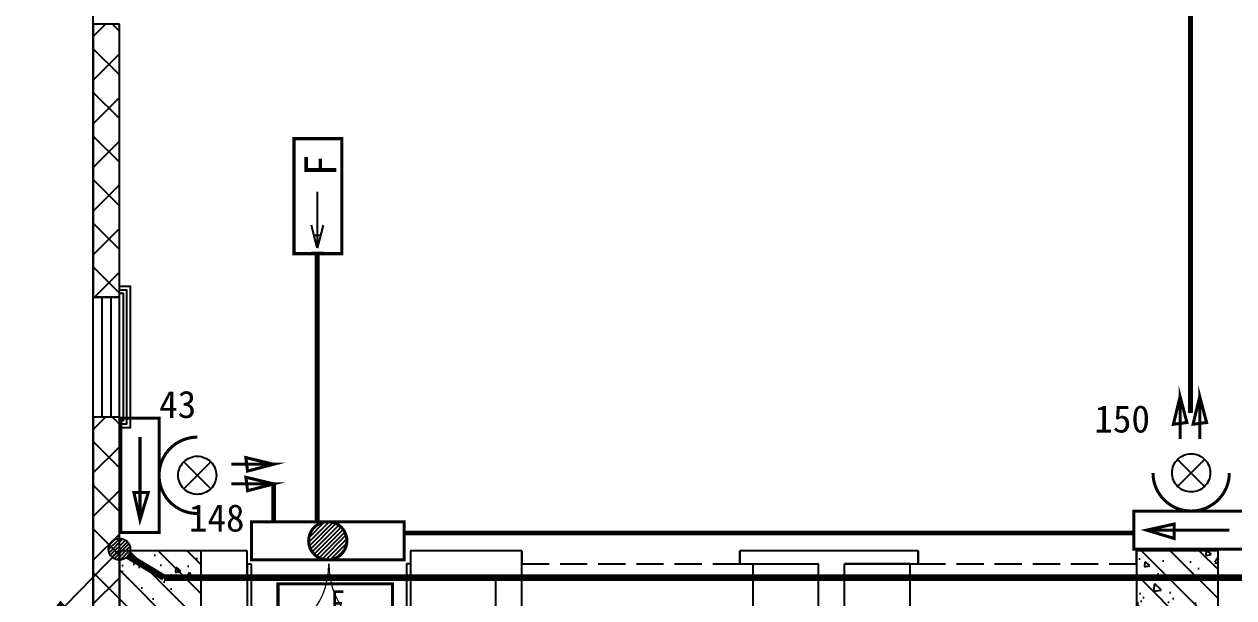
# Model space of a CAD drawing. Header units: millimetres. Extents: x -633009578 to 5705885, y -633235091 to 2571734.
# Drawn here: x 3029247 to 3040338, y 2069278 to 2074535 of the extents above; entities that cross this region are included whole.
import ezdxf
from ezdxf.enums import TextEntityAlignment as Align

# ---------------------------------------------------------------- set-up
doc = ezdxf.new("R2010")
doc.units = ezdxf.units.MM
doc.header["$LTSCALE"] = 1000
doc.header["$MEASUREMENT"] = 0
doc.linetypes.add('DASH', pattern=[0.35, 0.25, -0.1])
doc.layers.get('0').update_dxf_attribs({"color": 9})
for name, color, linetype in [('000000000000电气', 7, 'Continuous'), ('A-COLUM(柱)', 255, 'Continuous'), ('A-DOOR(门）', 4, 'Continuous'), ('A-F-AREA(计算)', 5, 'Continuous'), ('A-FLOR(看线)', 8, 'Continuous'), ('A-HATH(填充)', 8, 'Continuous'), ('A-LM-RAIL(栏杆)', 167, 'Continuous'), ('A-LVTY(厨卫)', 8, 'Continuous'), ('A-WALL(墙)', 255, 'Continuous'), ('A-WINDOW（窗）', 4, 'Continuous'), ('WALL', 9, 'Continuous'), ('电-弱电平面-箭头', 3, 'Continuous'), ('电-强电平面-线缆', 3, 'Continuous'), ('设备-照明', 3, 'Continuous')]:
    doc.layers.add(name, color=color, linetype=linetype)
doc.styles.add('_TEL_DIM', font='simhei.ttf', dxfattribs={"height": 3.5, "bigfont": 'HZTXT'})
doc.styles.add('IDQSTYLE', font='simhei.ttf', dxfattribs={"width": 0.707, "bigfont": 'hztxt.shx'})
doc.styles.get("Standard").update_dxf_attribs({"font": 'simhei.ttf', "bigfont": 'hztxt.shx'})
doc.styles.add('宋体', font='simhei.ttf')
pattern_1 = [(45, (597821.4751960551, 677964.29318137), (-200.0002033111466, 200.0002033111467), []), (135, (597821.4751960551, 677964.29318137), (-200.0002033111467, -200.0002033111466), [])]

# ---------------------------------------------------------------- blocks, each defined once
blk = doc.blocks.new('*X118')
at = {"color": 0, "linetype": 'Continuous'}
for p, q in [((279.6093350358959, 223.0407925409721), (280.9478239213746, 224.3792814264508)), ((279.6227829512929, 223.3370831688437), (280.6515332934888, 224.3658335110396)), ((279.6511091444202, 222.7997239370217), (281.1888925253249, 224.3375073179265)), ((279.7280550816477, 222.5938271617747), (281.3947893005719, 224.2605613806989)), ((279.7925730165214, 223.7897159465469), (280.1989005157282, 224.1960434457536)), ((279.8323224122641, 222.4152517799165), (281.5733646824301, 224.1562940500824)), ((279.960458729053, 222.2605453842307), (281.7280710781159, 224.0281577332937)), ((280.1113752959016, 222.1286192386046), (281.8599972237337, 223.8772411664368)), ((280.2858431100155, 222.020244340244), (281.9683721221114, 223.7027733523398)), ((280.4868434366447, 221.9384019543985), (282.0502145079389, 223.5017730256928)), ((280.7212278995912, 221.8899437048705), (282.0986727574656, 223.2673885627449)), ((281.0058032732674, 221.891676366072), (282.0969400962746, 222.9828131890793)), ((281.4082737989092, 222.0113041792392), (281.9773122830819, 222.5803426634118))]:
    blk.add_line(p, q, dxfattribs=at)
blk = doc.blocks.new('HC000083')
at = {"color": 0, "linetype": 'Continuous', "const_width": 0.2}
blk.add_lwpolyline([(-5, 1.25), (-5, -1.250000000000057), (5.000000000000057, -1.250000000000057), (5.000000000000057, 1.25), (-5, 1.25)], dxfattribs=at)
blk.add_lwpolyline([(-1.25, -6.89688106980167e-17, 0.1989123673796731), (-0.8838834764831631, -0.88388347648322, 0.1989123673796706), (5.611420480838656e-14, -1.250000000000057, 0.198912367379652), (0.8838834764832768, -0.88388347648322, 0.1989123673796278), (1.25, 0, 0.1989123673796504), (0.88388347648322, 0.8838834764830494, 0.1989123673796686), (5.680893445545904e-14, 1.25, 0.1989123673796706), (-0.883883476483163, 0.8838834764831632, 0.1989123673796553)], format="xyb", close=True, dxfattribs=at)
at = {"color": 0, "linetype": 'Continuous'}
blk.add_blockref('*X118', (-280.8559544658493, -223.1326619964974), dxfattribs=at)
at = {"color": 0, "style": 'IDQSTYLE', "width": 0.7}
blk.add_attdef('PSFHATT', (7.000000000000057, -1.250000010000057), '', height=2.5, dxfattribs=at)
blk = doc.blocks.new('HC000078')
at = {"color": 0, "linetype": 'Continuous', "const_width": 0.2}
for points in [[(-3.750000000000028, 1.25), (3.75, 1.25), (3.75, -1.25), (-3.750000000000028, -1.25), (-3.750000000000028, 1.25)], [(2.5, 0), (-2.500000000000028, 0)]]:
    blk.add_lwpolyline(points, dxfattribs=at)
blk.add_lwpolyline([(2.917016710174721, 0), (1.120131515022848, 0.3984556212736834), (1.120131515022848, -0.539087017017323)], close=True, dxfattribs=at)
at = {"color": 0, "style": 'IDQSTYLE', "width": 0.7}
blk.add_attdef('PSFHATT', (5.75, -1.25), '', height=2.5, dxfattribs=at)
blk = doc.blocks.new('HC000064')
at = {"color": 0, "linetype": 'Continuous'}
for p, q in [((-0.8838834764831063, -0.8838834764831063), (0.8838834764831063, 0.8838834764831063)), ((-0.8838834764830494, 0.8838834764831063), (0.8838834764831631, -0.8838834764831063))]:
    blk.add_line(p, q, dxfattribs=at)
at = {"color": 0, "linetype": 'Continuous', "const_width": 0.2}
blk.add_lwpolyline([(5.710751695749348e-14, 2.499999999999886, 0.1989123673796647), (-1.767766952966326, 1.767766952966327, 0.1989123673796613), (-2.5, 1.951292859901378e-16, 0.1989123673796761), (-1.767766952966326, -1.76776695296644, 0.1989123673796782), (5.594010226827932e-14, -2.500000000000227)], format="xyb", dxfattribs=at)
for points in [[(2.226896073527712, 0.5659208660671311), (5.003498004369476, 0.5624686703930024), (3.296463286048663, 1.009912150058199), (3.185957433181557, 0.1260038671447887), (5.003498004369476, 0.5624686703930024)], [(2.224443767981995, -0.721123763554715), (5.001045698823816, -0.7245759592289005), (3.294010980502946, -0.2771324795636474), (3.18350512763584, -1.161040762477114), (5.001045698823816, -0.7245759592289005)]]:
    blk.add_lwpolyline(points, dxfattribs=at)
at = {"color": 0, "linetype": 'Continuous'}
for centre, radius, start, end in [((1.199040866595169e-14, -7.105427357601002e-14), 1.250000000000069, 135.0000000000036, 179.9999999999968), ((-2.259303855112194e-14, -1.740829702612245e-13), 1.250000000000117, 89.99999999999898, 134.9999999999991), ((-9.10937991704941e-14, -1.740829702612245e-13), 1.250000000000117, 45.00000000000085, 89.99999999999582), ((-1.252331571777177e-13, -7.088774012231625e-14), 1.250000000000068, 3.249254662582951e-12, 44.99999999999639), ((-2.284838984678572e-13, -5.684341886080801e-14), 1.250000000000172, 315.0000000000093, 2.605510395054555e-12), ((-2.264854970235319e-14, -5.695444116327053e-14), 1.250000000000034, 179.9999999999974, 225.0000000000007), ((-2.270406085358445e-14, -1.338928967697939e-13), 1.24999999999998, 224.9999999999983, 270.000000000001), ((-9.131584377541913e-14, 3.996802888650564e-15), 1.250000000000118, 270.0000000000042, 315.0000000000028)]:
    blk.add_arc(centre, radius, start, end, dxfattribs=at)
at = {"color": 0, "style": 'IDQSTYLE', "width": 0.7}
blk.add_attdef('PSFHATT', (7.003498004369476, -2.500000010000227), '', height=2.5, dxfattribs=at)
blk = doc.blocks.new('HC000080')
at = {"color": 0, "linetype": 'Continuous', "const_width": 0.2}
blk.add_lwpolyline([(-3.75, 1.25), (3.75, 1.25), (3.75, -1.25), (-3.75, -1.25), (-3.75, 1.25)], dxfattribs=at)
at = {"color": 0, "style": 'IDQSTYLE', "width": 0.7}
for tag, p in [('E', (-0.3130491551307273, -0.8903283460458624)), ('PSFHATT', (5.75, -1.25))]:
    blk.add_attdef(tag, p, '', height=1.715220417977644, dxfattribs=at)
blk = doc.blocks.new('$equip_U$00000097(PC-20190719OMEG)')
h = blk.add_hatch()
h.set_pattern_fill('ANGLE', color=3, scale=0.25)
h.set_pattern_definition([(0, (-95.90287843095575, -36.03268988946184), (0, 0.873125), [0.635, -0.238125]), (90, (-95.90287843095575, -36.03268988946184), (-0.873125, 5.346348682527664e-17), [0.635, -0.238125])])
h.paths.add_polyline_path([(-0.6530363404890522, 0.00859680310350086), (-0.3650363404885866, -0.06340319689661555), (-0.3650363404885866, 0.08059680310361728)])
at = {"color": 3}
for p, q in [((-0.7199999999938882, 0.2999999999974534), (-0.7199999999938882, -0.2999999999974534)), ((0.7200000000011642, 0.2999999999974534), (-0.7199999999938882, 0.2999999999974534)), ((0.7200000000011642, -0.2999999999974534), (0.7200000000011642, 0.2999999999974534)), ((-0.7078247590179672, 0.08059680310361728), (-0.7078247590179672, -0.06340319689661555)), ((-0.6530363404890522, 0.00859680310350086), (-0.3650363404885866, 0.08059680310361728)), ((-0.3650363404885866, -0.06340319689661555), (-0.6530363404890522, 0.00859680310350086)), ((0.05609875861409819, 0.00859680310350086), (-0.6050363404938253, 0.00859680310350086)), ((-0.7199999999938882, -0.2999999999974534), (0.7200000000011642, -0.2999999999974534))]:
    blk.add_line(p, q, dxfattribs=at)
at = {"color": 3, "const_width": 0.04}
blk.add_lwpolyline([(-0.7199999999938882, 0.2999999999974534), (-0.7199999999938882, -0.2999999999974534), (0.7200000000011642, -0.2999999999974534), (0.7200000000011642, 0.2999999999974534), (-0.7199999999938882, 0.2999999999974534), (-0.7199999999938882, -0.2999999999974534)], dxfattribs=at)
for p in [(0, 0.2999999999974534), (-0.7199999999938882, -1.818989403545856e-12), (0.7200000000011642, -1.818989403545856e-12), (-7.619048119522631e-06, -0.3000099999972008)]:
    blk.add_point(p)
at = {"color": 3, "style": '_TEL_DIM'}
blk.add_attdef('F', text='', height=0.4, dxfattribs=at).set_placement((0.3836356056344812, -0.03004351179515652), align=Align.MIDDLE_CENTER)
at = {"color": 7, "style": '_TEL_DIM', "flags": 1}
for tag in ['REMARK', 'A']:
    blk.add_attdef(tag, text='', height=2.5e-05, dxfattribs=at).set_placement((0, 0), align=Align.MIDDLE_CENTER)
at = {"color": 7, "style": '_TEL_DIM'}
blk.add_attdef('$TEXT$', text='', height=2.5e-05, dxfattribs=at).set_placement((0.3836356056344812, -0.03004351179333753), align=Align.MIDDLE_CENTER)
blk = doc.blocks.new('*X3')
at = {"color": 0, "linetype": 'Continuous'}
for p, q in [((192.587376364835, 446.7215535232801), (193.8713933576327, 448.0055705160779)), ((192.6509968705344, 446.3609099602676), (194.2320369206452, 447.9419500103785)), ((192.6864539319484, 447.2448951591055), (193.3480517218074, 447.9064929489645)), ((192.7889704286661, 446.0746194496875), (194.5183274312254, 447.8039764522467)), ((192.9823694457329, 445.8437543980423), (194.7491924828706, 447.61057743518)), ((193.2275231399996, 445.664644023597), (194.9283028573159, 447.3654237409133)), ((193.5311577474, 445.5440145622856), (195.0489323186273, 447.0617891335129)), ((193.9202347052458, 445.5088274514194), (195.0841194294935, 446.6727121756671)), ((194.6075199946775, 445.7718486721392), (194.8210982087737, 445.9854268862354))]:
    blk.add_line(p, q, dxfattribs=at)
blk = doc.blocks.new('HC001442')
at = {"color": 0, "linetype": 'Continuous'}
blk.add_line((2.614797267597169e-12, -0.0577611932696982), (-3.1054929004722, -3.232738715066034), dxfattribs=at)
blk.add_lwpolyline([(-3.1054929004722, -3.232738715066034, 0.8, 0, 0), (-5.057392361375946, -5.119309791709952, 0, 0, 0)], format="xyseb", dxfattribs=at)
blk.add_circle((0, 0), 0.625, dxfattribs=at)
at = {"color": 0, "linetype": 'Continuous', "xscale": 0.5, "yscale": 0.5, "zscale": 0.5}
blk.add_blockref('*X3', (-96.91845018383279, -223.3780232566237), dxfattribs=at)
at = {"color": 0, "style": 'IDQSTYLE', "width": 0.7}
blk.add_attdef('PSFHATT', (2.62500001, -5.119309791709952), '', height=2.5, dxfattribs=at)
blk = doc.blocks.new('$TCHSYS$WIN2D')
for p, q in [((-0.5, 0.5), (0.5, 0.5)), ((-0.5, 0.5), (-0.4999999999999999, -0.5)), ((0.5, 0.5), (0.4999999999999998, -0.5)), ((0.5, 0.1666666666666666), (-0.5, 0.1666666666666666)), ((0.5, -0.1666666666666667), (-0.5, -0.1666666666666667)), ((-0.4999999999999999, -0.5), (0.5, -0.5))]:
    blk.add_line(p, q)
blk = doc.blocks.new('$DorLib2D$00000002')
for p, q in [((-0.5, -5.684341886080802e-17), (-0.5000000000000007, 0.4875)), ((-0.4750000000000007, 0.4875), (-0.5000000000000007, 0.4875)), ((-0.475, -2.842170943040401e-17), (-0.4750000000000007, 0.4875)), ((0.475, -2.842170943040401e-17), (0.4750000000000007, 0.4875)), ((0.4750000000000007, 0.4875), (0.5000000000000007, 0.4875)), ((0.5, -5.684341886080802e-17), (0.5000000000000007, 0.4875)), ((-0.5, -5.684341886080802e-17), (-0.475, -2.842170943040401e-17)), ((0.5, -5.684341886080802e-17), (0.475, -2.842170943040401e-17))]:
    blk.add_line(p, q)
at = {"lineweight": 13}
for centre, start, end in [((-0.4875, -4.263256414560601e-17), 0, 88.53071641864632), ((0.4875, -4.263256414560601e-17), 91.4692835813537, 180)]:
    blk.add_arc(centre, 0.4875, start, end, dxfattribs=at)
blk = doc.blocks.new('_FZH')
h = blk.add_hatch()
h.set_pattern_fill('钢筋混凝土', color=256, scale=0.1, style=0)
h.set_pattern_definition([(45, (0, 0), (-0.1767766952966369, 0.1767766952966369), []), (50, (0, 0), (0.7172601826007535, -0.06275213498259512), [0.07500000000000001, -0.8250000000000001]), (355, (0, 0), (-0.138751333613, 0.7521921337000119), [0.06, -0.66]), (100.4514, (0.05977168000000001, -0.00522934), (0.5785093817140216, 0.6894395420609536), [0.06374019, -0.701142112]), (46.1842, (0, 0.2), (1.067241048625645, -0.1655190143290181), [0.1125, -1.2375]), (96.6356, (0.088936745, 0.186206693), (0.9346627055487033, 0.9741178709004418), [0.095610288, -1.051713]), (351.1842, (0, 0.2), (0.9346619451336272, 0.9741186009253247), [0.09000000000000001, -0.9900000000000001]), (21, (0.1, 0.15), (0.5969070521184617, -0.4026188906653388), [0.07500000000000001, -0.8250000000000001]), (326, (0.1, 0.15), (0.2433153319215824, 0.7251500450468529), [0.06, -0.66]), (71.4514, (0.149742233, 0.116448394), (0.84022262858149, 0.3225304967099524), [0.06374019, -0.701142112]), (37.50000000000001, (0, 0), (0.01215985531729062, 0.3328938538313115), [0, -0.652, 0, -0.67, 0, -0.6625000000000001]), (7.499999999999999, (0, 0), (0.2630695374421486, 0.3944117118823603), [0, -0.382, 0, -0.637, 0, -0.2525]), (-32.5, (-0.223, 0), (0.533822436172409, -0.02255487173437976), [0, -0.25, 0, -0.78, 0, -1.035]), (-42.5, (-0.323, 0), (0.5831861693423862, 0.1001049823323177), [0, -0.325, 0, -0.518, 0, -0.735])])
h.paths.add_polyline_path([(-0.5, -0.5), (0.5, -0.5), (0.5, 0.5), (-0.5, 0.5)])
blk.add_lwpolyline([(-0.5, -0.5), (0.5, -0.5), (0.5, 0.5), (-0.5, 0.5)], close=True)

msp = doc.modelspace()

# ---------------------------------------------------------------- hatches: boundary and pattern name
at = {"layer": 'A-HATH(填充)'}
h = msp.add_hatch(dxfattribs=at)
h.set_pattern_fill('多孔材料', color=256, scale=100, style=0)
h.set_pattern_definition(pattern_1)
h.paths.add_polyline_path([(3029879.994031781, 2074534.629172276), (3029879.994031781, 2072034.629173802), (3030119.994031774, 2072034.629173802), (3030119.994031775, 2074534.629172276)])
h = msp.add_hatch(dxfattribs=at)
h.set_pattern_fill('多孔材料', color=256, scale=100, style=0)
h.set_pattern_definition(pattern_1)
h.paths.add_polyline_path([(3029879.994031781, 2070934.62917431), (3029879.994031781, 2068654.629175327), (3030119.994031774, 2068654.629175328), (3030119.994031774, 2070934.62917431)])

# ---------------------------------------------------------------- linework, layer by layer
at = {"layer": 'A-F-AREA(计算)'}
msp.add_lwpolyline([(3029879.994031782, 2196074.629172625), (3164159.994031782, 2196074.629172625), (3164159.994031782, 2059994.629172625), (3029879.994031782, 2059994.629172625)], close=True, dxfattribs=at)
at = {"layer": 'A-FLOR(看线)'}
msp.add_lwpolyline([(3030119.99403178, 2072134.629178625), (3030219.99403178, 2072134.629178625), (3030219.99403178, 2070834.629178587), (3030119.994031799, 2070834.629178587)], dxfattribs=at)
at = {"layer": 'A-LM-RAIL(栏杆)'}
for points in [[(3030119.99403178, 2072099.629178625), (3030184.99403178, 2072099.629178625), (3030184.99403178, 2070869.629178587), (3030119.994031799, 2070869.629178587)], [(3030119.99403178, 2072069.629178625), (3030154.99403178, 2072069.629178625), (3030154.99403178, 2070899.629178587), (3030119.994031799, 2070899.629178587)]]:
    msp.add_lwpolyline(points, dxfattribs=at)
at = {"layer": 'A-LVTY(厨卫)'}
for points in [[(3036529.994031663, 2067704.629172955), (3035929.994031647, 2067704.629172955), (3035929.994031797, 2069589.629172708), (3036529.994031812, 2069589.629172708)], [(3036769.994031898, 2067704.629172955), (3037369.994031914, 2067704.629172955), (3037369.994031864, 2069589.629172708), (3036769.994031849, 2069589.629172708)]]:
    msp.add_lwpolyline(points, dxfattribs=at)
at = {"layer": 'A-WALL(墙)'}
for p, q in [((3031289.994031504, 2069709.629172546), (3030869.99403178, 2069709.629172626)), ((3031289.994031504, 2069469.629172641), (3031289.994031504, 2069709.629172546)), ((3033689.99403178, 2069709.629172626), (3032789.994031504, 2069709.629172546)), ((3032789.994031504, 2069709.629172546), (3032789.994031504, 2069469.629172597)), ((3033809.994031504, 2069709.629172812), (3033689.99403178, 2069709.629172768)), ((3033809.994031685, 2069589.629172812), (3033809.994031504, 2069709.629172812)), ((3036649.99403178, 2069709.629172768), (3035809.994031504, 2069709.629172812)), ((3035809.994031504, 2069709.629172812), (3035809.994031504, 2069589.629172823)), ((3037444.994031504, 2069709.629172677), (3036649.99403178, 2069709.629172768)), ((3037444.994031504, 2069589.629172704), (3037444.994031504, 2069709.629172677)), ((3033809.994031685, 2067704.629172647), (3033809.994031685, 2069589.629172812)), ((3035809.994031504, 2069589.629172823), (3036529.994031852, 2069589.629172812)), ((3036529.994031852, 2067704.629172647), (3036529.994031852, 2069589.629172812)), ((3036769.994031853, 2069589.629172677), (3037444.994031504, 2069589.629172704)), ((3036769.994031853, 2067704.629172617), (3036769.994031853, 2069589.629172677)), ((3030869.99403178, 2069469.629172626), (3031289.994031504, 2069469.629172641)), ((3032789.994031504, 2069469.629172597), (3033569.994031684, 2069469.629172546)), ((3033569.99403178, 2067584.629172629), (3033569.994031684, 2069469.629172546))]:
    msp.add_line(p, q, dxfattribs=at)
at = {"layer": 'A-WINDOW（窗）', "linetype": 'DASH'}
for p, q in [((3033809.994030947, 2069709.629172768), (3033809.994030947, 2069589.629172768)), ((3035809.994030947, 2069589.629172768), (3035809.994030947, 2069709.629172768)), ((3037444.99403178, 2069709.629172768), (3037444.99403178, 2069589.629172768)), ((3039444.99403178, 2069589.629172768), (3039444.99403178, 2069709.629172768)), ((3033809.994030947, 2069589.629172768, 800), (3035809.994030947, 2069589.629172768, 800)), ((3037444.99403178, 2069589.629172768, 800), (3039444.99403178, 2069589.629172768, 800))]:
    msp.add_line(p, q, dxfattribs=at)
at = {"layer": 'WALL'}
for p, q in [((3029879.994031781, 2074534.629172276), (3029879.994031781, 2072034.629173802)), ((3030119.994031775, 2074534.629172276), (3029879.994031781, 2074534.629172276)), ((3030119.994031774, 2072034.629173802), (3030119.994031775, 2074534.629172276)), ((3029879.994031781, 2072034.629173802), (3030119.994031774, 2072034.629173802)), ((3029879.994031781, 2070934.62917431), (3029879.994031781, 2068654.629175327)), ((3030119.994031774, 2070934.62917431), (3029879.994031781, 2070934.62917431)), ((3030119.994031774, 2068654.629175328), (3030119.994031774, 2070934.62917431))]:
    msp.add_line(p, q, dxfattribs=at)
at = {"layer": '电-强电平面-线缆', "color": 1, "linetype": 'Continuous', "const_width": 45}
for points in [[(3039942.084925985, 2077381.248013907), (3039942.084925985, 2070970.563441248)], [(3031934.29056165, 2069975.352025986), (3031934.29056165, 2072432.599081486)], [(3031534.247070244, 2069975.352025986), (3031534.247070244, 2070321.740542444)], [(3032730.395743424, 2069871.905359284), (3039422.130967179, 2069871.905359284)]]:
    msp.add_lwpolyline(points, dxfattribs=at)
at = {"layer": '电-强电平面-线缆', "color": 6, "linetype": 'ByBlock', "const_width": 60}
for points in [[(3030198.620988178, 2069661.063653871), (3030528.615687117, 2069462.198041271)], [(3030528.615687117, 2069462.198041271), (3041134.228946785, 2069462.198041271)]]:
    msp.add_lwpolyline(points, dxfattribs=at)

# ---------------------------------------------------------------- block references
at = {"layer": 'A-COLUM(柱)', "xscale": 750, "yscale": 750, "zscale": 750, "rotation": 270}
for p in [(3030494.99403178, 2069334.629172626), (3039819.99403178, 2069334.629172626)]:
    msp.add_blockref('_FZH', p, dxfattribs=at)
at = {"layer": 'A-DOOR(门）', "extrusion": (0, 0, -1), "xscale": -1500, "yscale": 1500, "zscale": 1500, "rotation": 180}
msp.add_blockref('$DorLib2D$00000002', (-3032039.99403178, 2069589.629172626), dxfattribs=at)
at = {"layer": 'A-WINDOW（窗）', "extrusion": (0, 0, -1), "xscale": 1100, "yscale": 240, "zscale": 1100, "rotation": 90.00000000000001}
msp.add_blockref('$TCHSYS$WIN2D', (-3029999.99403178, 2071484.629174213), dxfattribs=at)
at = {"layer": '电-弱电平面-箭头', "color": 4, "xscale": 160, "yscale": 160, "zscale": 160}
msp.add_blockref('HC001442', (3030119.994034171, 2069722.85201931), dxfattribs=at)
at = {"layer": '设备-照明', "xscale": 731.0291625000006, "yscale": 731.0291625000006, "zscale": 731.0291625000006, "rotation": 90}
msp.add_blockref('$equip_U$00000097(PC-20190719OMEG)', (3031940.575075423, 2072958.940078482), dxfattribs=at).add_auto_attribs({'F': 'F', '$TEXT$': 'REMARK'})
at = {"layer": '设备-照明', "xscale": -140, "yscale": 140, "zscale": 140}
for name, p, rotation in [('HC000064', (3039947.130967179, 2070422.852026016), 270), ('HC000078', (3030308.757349632, 2070400.486156299), 89.99999999999993), ('HC000064', (3030833.757349632, 2070400.486156299), 180)]:
    msp.add_blockref(name, p, dxfattribs=dict(at, rotation=rotation))
at = {"layer": '设备-照明', "yscale": 140, "zscale": 140}
for name, p, xscale in [('HC000078', (3039947.130967179, 2069897.852026016), -140), ('HC000083', (3032030.395743424, 2069800.352025986), 140)]:
    msp.add_blockref(name, p, dxfattribs=dict(at, xscale=xscale))
at = {"layer": '设备-照明'}
ref = msp.add_blockref('HC000080', (3032099.154338498, 2069231.988626287), dxfattribs=dict(at, xscale=140, yscale=140, zscale=140))
ref.add_attrib('E', 'F', (3032055.32745678, 2069107.342657841), dxfattribs={"layer": '0', "color": 0, "height": 240.1308585168701, "width": 0.8})

# ---------------------------------------------------------------- texts
at = {"layer": '000000000000电气', "color": 2, "lineweight": 35, "style": '宋体'}
msp.add_text('43', height=250, dxfattribs=at).set_placement((3030483.757349632, 2070925.486156299))
at = {"layer": '000000000000电气', "color": 4, "lineweight": 35, "style": '宋体'}
for s, p in [('150', (3039059.295020627, 2070792.639227948)), ('148', (3030757.276306198, 2069885.095937905))]:
    msp.add_text(s, height=250, dxfattribs=at).set_placement(p)

doc.saveas('drawing.dxf')
